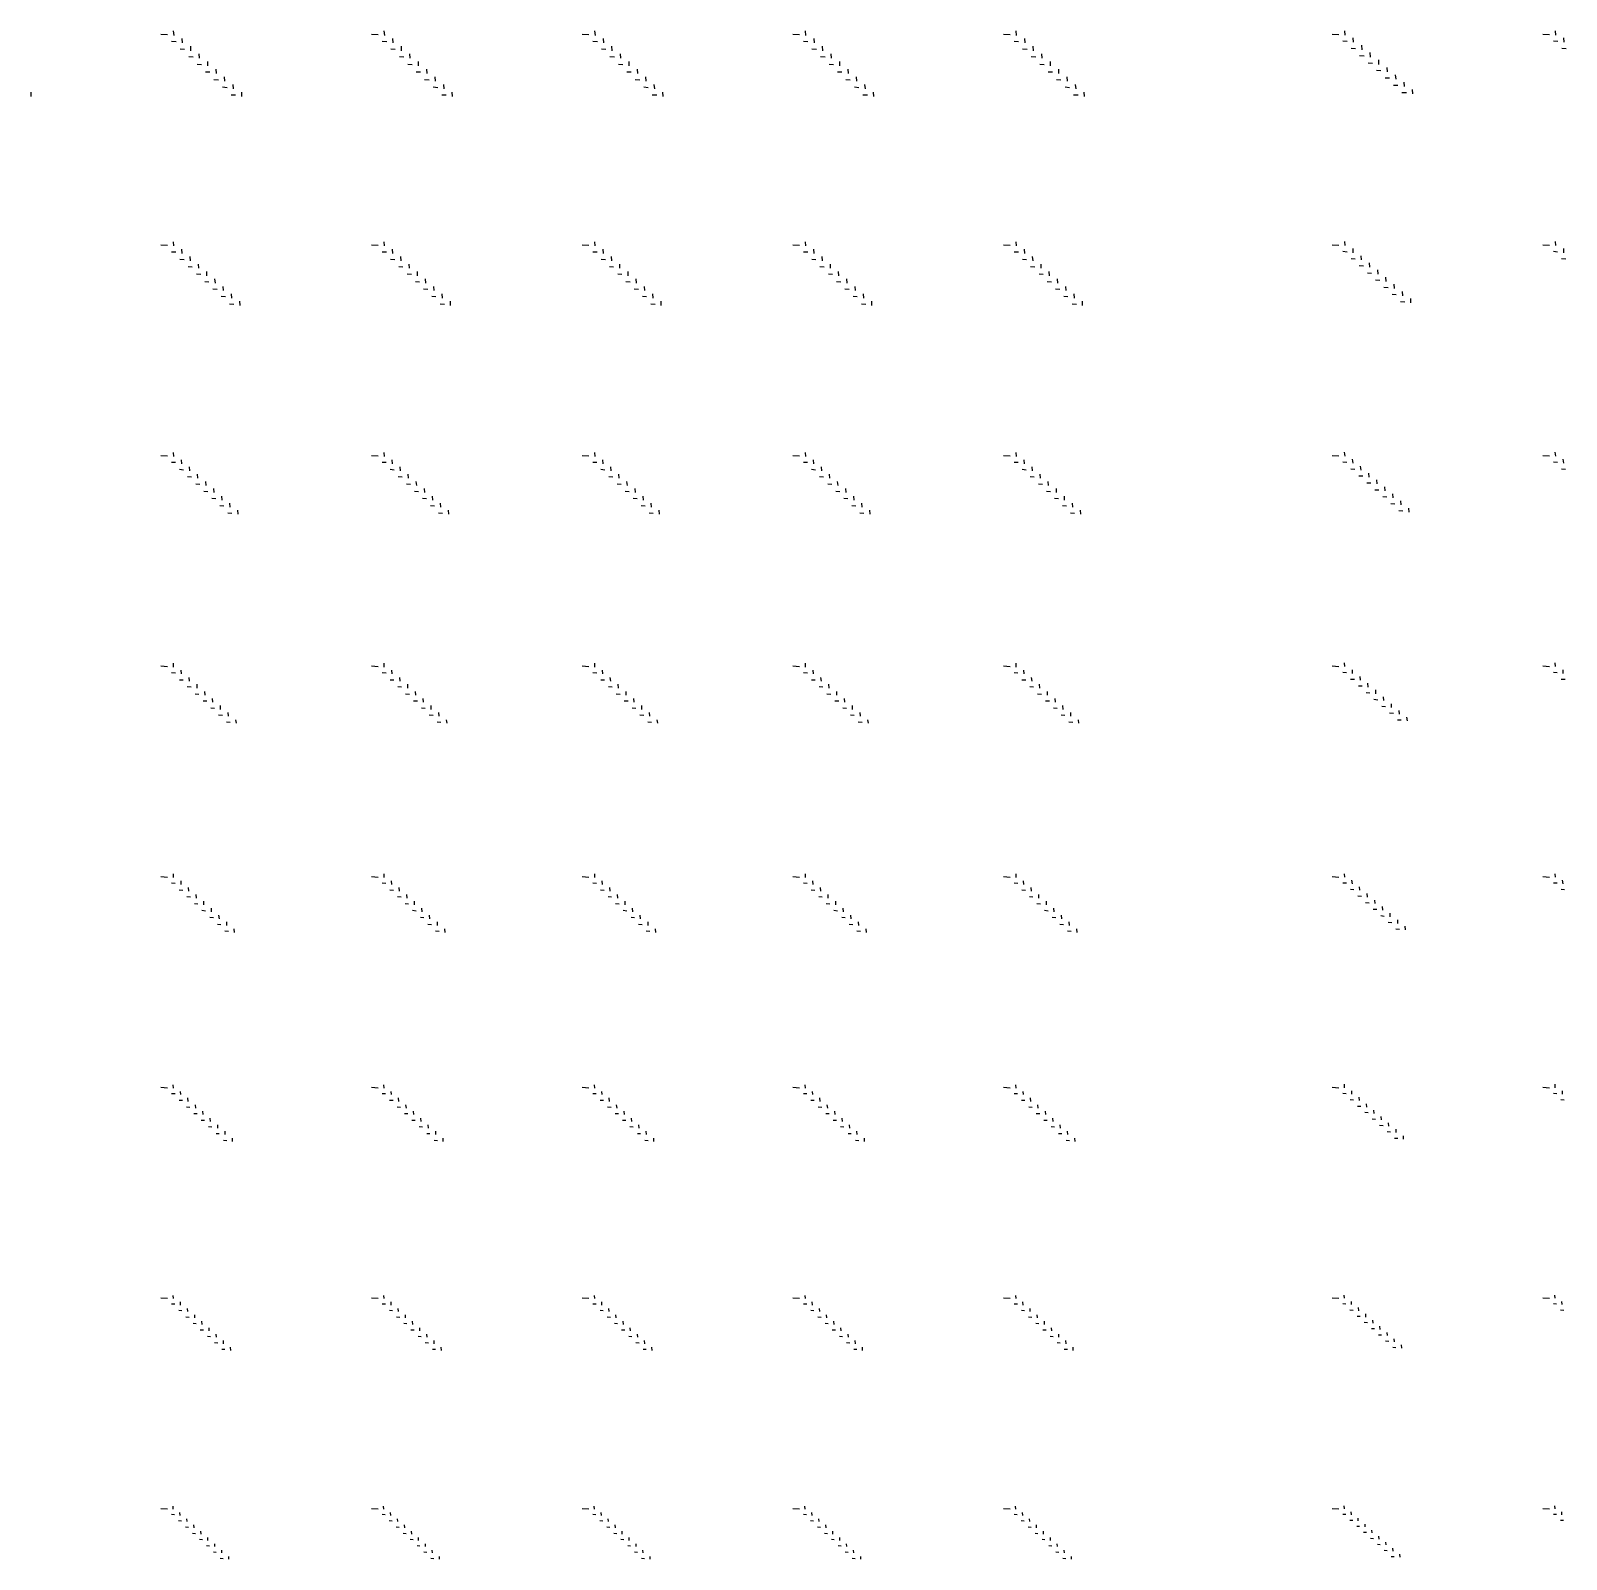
# Model space of a CAD drawing. Extents: x 0 to 300000, y 0 to 300000.
# Drawn here: x 150730 to 187180, y 77100 to 113385 of the extents above; entities that cross this region are included whole.
import ezdxf

# ---------------------------------------------------------------- set-up
doc = ezdxf.new("R2010")
doc.units = 0

msp = doc.modelspace()

# ---------------------------------------------------------------- linework, layer by layer
at = {"color": 7}
for p, q in [((154115, 113380), (154125, 113275)), ((159115, 113380), (159125, 113275)), ((164115, 113380), (164125, 113275)), ((169115, 113380), (169125, 113275)), ((174115, 113380), (174125, 113275)), ((181915, 113385), (181925, 113280)), ((186915, 113385), (186925, 113280)), ((153820, 113305), (153980, 113295)), ((154075, 113135), (154180, 113130)), ((154320, 113200), (154325, 113095)), ((154520, 113015), (154525, 112910)), ((158820, 113305), (158980, 113295)), ((159075, 113135), (159180, 113130)), ((159320, 113200), (159325, 113095)), ((159520, 113015), (159525, 112910)), ((163820, 113305), (163980, 113295)), ((164075, 113135), (164180, 113130)), ((164320, 113200), (164325, 113095)), ((164520, 113015), (164525, 112910)), ((168820, 113305), (168980, 113295)), ((169075, 113135), (169180, 113130)), ((169320, 113200), (169325, 113095)), ((169520, 113015), (169525, 112910)), ((173820, 113305), (173980, 113295)), ((174075, 113135), (174180, 113130)), ((174320, 113200), (174325, 113095)), ((174520, 113015), (174525, 112910)), ((181620, 113305), (181780, 113295)), ((181875, 113145), (181980, 113135)), ((182115, 113215), (182125, 113110)), ((182320, 113040), (182325, 112935)), ((186620, 113305), (186780, 113295)), ((186875, 113145), (186980, 113135)), ((187115, 113215), (187125, 113110)), ((154275, 112955), (154380, 112945)), ((154480, 112775), (154585, 112765)), ((154720, 112835), (154730, 112730)), ((154925, 112655), (154930, 112550)), ((159275, 112955), (159380, 112945)), ((159480, 112775), (159585, 112765)), ((159720, 112835), (159730, 112730)), ((159925, 112655), (159930, 112550)), ((164275, 112955), (164380, 112945)), ((164480, 112775), (164585, 112765)), ((164720, 112835), (164730, 112730)), ((164925, 112655), (164930, 112550)), ((169275, 112955), (169380, 112945)), ((169480, 112775), (169585, 112765)), ((169720, 112835), (169730, 112730)), ((169925, 112655), (169930, 112550)), ((174275, 112955), (174380, 112945)), ((174480, 112775), (174585, 112765)), ((174720, 112835), (174730, 112730)), ((174925, 112655), (174930, 112550)), ((182075, 112970), (182180, 112960)), ((182275, 112795), (182380, 112785)), ((182520, 112865), (182525, 112760)), ((182720, 112690), (182725, 112585)), ((187075, 112970), (187180, 112960)), ((154680, 112590), (154785, 112585)), ((154880, 112410), (154985, 112405)), ((155125, 112475), (155130, 112370)), ((155325, 112290), (155330, 112185)), ((159680, 112590), (159785, 112585)), ((159880, 112410), (159985, 112405)), ((160125, 112475), (160130, 112370)), ((160325, 112290), (160330, 112185)), ((164680, 112590), (164785, 112585)), ((164880, 112410), (164985, 112405)), ((165125, 112475), (165130, 112370)), ((165325, 112290), (165330, 112185)), ((169680, 112590), (169785, 112585)), ((169880, 112410), (169985, 112405)), ((170125, 112475), (170130, 112370)), ((170325, 112290), (170330, 112185)), ((174680, 112590), (174785, 112585)), ((174880, 112410), (174985, 112405)), ((175125, 112475), (175130, 112370)), ((175325, 112290), (175330, 112185)), ((182475, 112620), (182580, 112615)), ((182675, 112445), (182780, 112440)), ((182880, 112270), (182985, 112265)), ((182920, 112515), (182925, 112410)), ((183120, 112340), (183130, 112235)), ((150730, 111930), (150735, 111825)), ((155080, 112230), (155185, 112220)), ((155285, 112050), (155390, 112040)), ((155525, 112110), (155535, 112005)), ((155730, 111930), (155735, 111825)), ((160080, 112230), (160185, 112220)), ((160285, 112050), (160390, 112040)), ((160525, 112110), (160535, 112005)), ((160730, 111930), (160735, 111825)), ((165080, 112230), (165185, 112220)), ((165285, 112050), (165390, 112040)), ((165525, 112110), (165535, 112005)), ((165730, 111930), (165735, 111825)), ((170080, 112230), (170185, 112220)), ((170285, 112050), (170390, 112040)), ((170525, 112110), (170535, 112005)), ((170730, 111930), (170735, 111825)), ((175080, 112230), (175185, 112220)), ((175285, 112050), (175390, 112040)), ((175525, 112110), (175535, 112005)), ((175730, 111930), (175735, 111825)), ((183080, 112095), (183185, 112090)), ((183280, 111920), (183385, 111915)), ((183320, 112165), (183330, 112060)), ((183520, 111990), (183530, 111885)), ((155485, 111865), (155590, 111860)), ((160485, 111865), (160590, 111860)), ((165485, 111865), (165590, 111860)), ((170485, 111865), (170590, 111860)), ((175485, 111865), (175590, 111860)), ((153820, 108305), (153980, 108295)), ((154115, 108375), (154120, 108275)), ((158820, 108305), (158980, 108295)), ((159115, 108375), (159120, 108275)), ((163820, 108305), (163980, 108295)), ((164115, 108375), (164120, 108275)), ((168820, 108305), (168980, 108295)), ((169115, 108375), (169120, 108275)), ((173820, 108305), (173980, 108295)), ((174115, 108375), (174120, 108275)), ((181620, 108305), (181780, 108295)), ((181915, 108385), (181920, 108285)), ((186620, 108305), (186780, 108295)), ((186915, 108385), (186920, 108285)), ((154075, 108140), (154175, 108135)), ((154270, 107965), (154370, 107955)), ((154310, 108200), (154320, 108100)), ((154505, 108025), (154515, 107925)), ((159075, 108140), (159175, 108135)), ((159270, 107965), (159370, 107955)), ((159310, 108200), (159320, 108100)), ((159505, 108025), (159515, 107925)), ((164075, 108140), (164175, 108135)), ((164270, 107965), (164370, 107955)), ((164310, 108200), (164320, 108100)), ((164505, 108025), (164515, 107925)), ((169075, 108140), (169175, 108135)), ((169270, 107965), (169370, 107955)), ((169310, 108200), (169320, 108100)), ((169505, 108025), (169515, 107925)), ((174075, 108140), (174175, 108135)), ((174270, 107965), (174370, 107955)), ((174310, 108200), (174320, 108100)), ((174505, 108025), (174515, 107925)), ((181875, 108150), (181975, 108140)), ((182070, 107980), (182170, 107970)), ((182110, 108215), (182115, 108115)), ((182305, 108045), (182310, 107945)), ((186875, 108150), (186975, 108140)), ((187070, 107980), (187170, 107970)), ((187110, 108215), (187115, 108115)), ((154465, 107785), (154565, 107780)), ((154665, 107610), (154765, 107605)), ((154705, 107845), (154710, 107745)), ((154900, 107670), (154905, 107570)), ((159465, 107785), (159565, 107780)), ((159665, 107610), (159765, 107605)), ((159705, 107845), (159710, 107745)), ((159900, 107670), (159905, 107570)), ((164465, 107785), (164565, 107780)), ((164665, 107610), (164765, 107605)), ((164705, 107845), (164710, 107745)), ((164900, 107670), (164905, 107570)), ((169465, 107785), (169565, 107780)), ((169665, 107610), (169765, 107605)), ((169705, 107845), (169710, 107745)), ((169900, 107670), (169905, 107570)), ((174465, 107785), (174565, 107780)), ((174665, 107610), (174765, 107605)), ((174705, 107845), (174710, 107745)), ((174900, 107670), (174905, 107570)), ((182265, 107810), (182365, 107800)), ((182460, 107640), (182560, 107630)), ((182500, 107875), (182510, 107775)), ((182695, 107705), (182705, 107605)), ((182890, 107535), (182900, 107435)), ((154860, 107435), (154960, 107425)), ((155055, 107255), (155155, 107250)), ((155095, 107495), (155105, 107395)), ((155290, 107315), (155300, 107215)), ((159860, 107435), (159960, 107425)), ((160055, 107255), (160155, 107250)), ((160095, 107495), (160105, 107395)), ((160290, 107315), (160300, 107215)), ((164860, 107435), (164960, 107425)), ((165055, 107255), (165155, 107250)), ((165095, 107495), (165105, 107395)), ((165290, 107315), (165300, 107215)), ((169860, 107435), (169960, 107425)), ((170055, 107255), (170155, 107250)), ((170095, 107495), (170105, 107395)), ((170290, 107315), (170300, 107215)), ((174860, 107435), (174960, 107425)), ((175055, 107255), (175155, 107250)), ((175095, 107495), (175105, 107395)), ((175290, 107315), (175300, 107215)), ((182655, 107470), (182755, 107460)), ((182850, 107300), (182950, 107290)), ((183085, 107365), (183095, 107265)), ((183285, 107195), (183290, 107095)), ((155250, 107080), (155350, 107075)), ((155450, 106905), (155550, 106895)), ((155490, 107140), (155495, 107040)), ((155685, 106965), (155690, 106865)), ((160250, 107080), (160350, 107075)), ((160450, 106905), (160550, 106895)), ((160490, 107140), (160495, 107040)), ((160685, 106965), (160690, 106865)), ((165250, 107080), (165350, 107075)), ((165450, 106905), (165550, 106895)), ((165490, 107140), (165495, 107040)), ((165685, 106965), (165690, 106865)), ((170250, 107080), (170350, 107075)), ((170450, 106905), (170550, 106895)), ((170490, 107140), (170495, 107040)), ((170685, 106965), (170690, 106865)), ((175250, 107080), (175350, 107075)), ((175450, 106905), (175550, 106895)), ((175490, 107140), (175495, 107040)), ((175685, 106965), (175690, 106865)), ((183050, 107130), (183145, 107120)), ((183245, 106960), (183345, 106950)), ((183480, 107025), (183485, 106925)), ((153820, 103305), (153980, 103295)), ((154115, 103375), (154120, 103280)), ((154305, 103200), (154310, 103105)), ((158820, 103305), (158980, 103295)), ((159115, 103375), (159120, 103280)), ((159305, 103200), (159310, 103105)), ((163820, 103305), (163980, 103295)), ((164115, 103375), (164120, 103280)), ((164305, 103200), (164310, 103105)), ((168820, 103305), (168980, 103295)), ((169115, 103375), (169120, 103280)), ((169305, 103200), (169310, 103105)), ((173820, 103305), (173980, 103295)), ((174115, 103375), (174120, 103280)), ((174305, 103200), (174310, 103105)), ((181620, 103305), (181780, 103295)), ((181910, 103380), (181920, 103285)), ((182100, 103215), (182110, 103120)), ((186620, 103305), (186780, 103295)), ((186910, 103380), (186920, 103285)), ((187100, 103215), (187110, 103120)), ((154075, 103145), (154170, 103140)), ((154265, 102975), (154360, 102965)), ((154455, 102800), (154550, 102795)), ((154495, 103030), (154500, 102935)), ((154685, 102860), (154690, 102765)), ((159075, 103145), (159170, 103140)), ((159265, 102975), (159360, 102965)), ((159455, 102800), (159550, 102795)), ((159495, 103030), (159500, 102935)), ((159685, 102860), (159690, 102765)), ((164075, 103145), (164170, 103140)), ((164265, 102975), (164360, 102965)), ((164455, 102800), (164550, 102795)), ((164495, 103030), (164500, 102935)), ((164685, 102860), (164690, 102765)), ((169075, 103145), (169170, 103140)), ((169265, 102975), (169360, 102965)), ((169455, 102800), (169550, 102795)), ((169495, 103030), (169500, 102935)), ((169685, 102860), (169690, 102765)), ((174075, 103145), (174170, 103140)), ((174265, 102975), (174360, 102965)), ((174455, 102800), (174550, 102795)), ((174495, 103030), (174500, 102935)), ((174685, 102860), (174690, 102765)), ((181875, 103150), (181970, 103145)), ((182065, 102985), (182160, 102980)), ((182255, 102820), (182350, 102815)), ((182290, 103050), (182300, 102955)), ((182485, 102885), (182490, 102790)), ((186875, 103150), (186970, 103145)), ((187065, 102985), (187160, 102980)), ((154650, 102630), (154745, 102620)), ((154840, 102455), (154935, 102450)), ((154875, 102685), (154885, 102590)), ((155070, 102515), (155075, 102420)), ((159650, 102630), (159745, 102620)), ((159840, 102455), (159935, 102450)), ((159875, 102685), (159885, 102590)), ((160070, 102515), (160075, 102420)), ((164650, 102630), (164745, 102620)), ((164840, 102455), (164935, 102450)), ((164875, 102685), (164885, 102590)), ((165070, 102515), (165075, 102420)), ((169650, 102630), (169745, 102620)), ((169840, 102455), (169935, 102450)), ((169875, 102685), (169885, 102590)), ((170070, 102515), (170075, 102420)), ((174650, 102630), (174745, 102620)), ((174840, 102455), (174935, 102450)), ((174875, 102685), (174885, 102590)), ((175070, 102515), (175075, 102420)), ((182445, 102655), (182540, 102650)), ((182635, 102490), (182730, 102485)), ((182675, 102720), (182680, 102625)), ((182865, 102555), (182870, 102460)), ((155030, 102285), (155125, 102280)), ((155220, 102115), (155315, 102105)), ((155260, 102340), (155265, 102245)), ((155450, 102170), (155455, 102075)), ((160030, 102285), (160125, 102280)), ((160220, 102115), (160315, 102105)), ((160260, 102340), (160265, 102245)), ((160450, 102170), (160455, 102075)), ((165030, 102285), (165125, 102280)), ((165220, 102115), (165315, 102105)), ((165260, 102340), (165265, 102245)), ((165450, 102170), (165455, 102075)), ((170030, 102285), (170125, 102280)), ((170220, 102115), (170315, 102105)), ((170260, 102340), (170265, 102245)), ((170450, 102170), (170455, 102075)), ((175030, 102285), (175125, 102280)), ((175220, 102115), (175315, 102105)), ((175260, 102340), (175265, 102245)), ((175450, 102170), (175455, 102075)), ((182825, 102325), (182920, 102320)), ((183015, 102160), (183110, 102155)), ((183055, 102390), (183060, 102295)), ((183245, 102225), (183250, 102130)), ((155410, 101940), (155505, 101935)), ((155640, 102000), (155645, 101905)), ((160410, 101940), (160505, 101935)), ((160640, 102000), (160645, 101905)), ((165410, 101940), (165505, 101935)), ((165640, 102000), (165645, 101905)), ((170410, 101940), (170505, 101935)), ((170640, 102000), (170645, 101905)), ((175410, 101940), (175505, 101935)), ((175640, 102000), (175645, 101905)), ((183205, 101995), (183300, 101985)), ((183435, 102055), (183440, 101960)), ((153820, 98305), (153980, 98295)), ((154075, 98150), (154165, 98145)), ((154110, 98370), (154115, 98280)), ((154295, 98205), (154300, 98115)), ((158820, 98305), (158980, 98295)), ((159075, 98150), (159165, 98145)), ((159110, 98370), (159115, 98280)), ((159295, 98205), (159300, 98115)), ((163820, 98305), (163980, 98295)), ((164075, 98150), (164165, 98145)), ((164110, 98370), (164115, 98280)), ((164295, 98205), (164300, 98115)), ((168820, 98305), (168980, 98295)), ((169075, 98150), (169165, 98145)), ((169110, 98370), (169115, 98280)), ((169295, 98205), (169300, 98115)), ((173820, 98305), (173980, 98295)), ((174075, 98150), (174165, 98145)), ((174110, 98370), (174115, 98280)), ((174295, 98205), (174300, 98115)), ((181620, 98305), (181780, 98295)), ((181875, 98155), (181965, 98150)), ((181910, 98380), (181915, 98290)), ((182095, 98215), (182100, 98130)), ((182280, 98055), (182285, 97965)), ((186620, 98305), (186780, 98295)), ((186875, 98155), (186965, 98150)), ((186910, 98380), (186915, 98290)), ((187095, 98215), (187100, 98130)), ((154260, 97980), (154350, 97975)), ((154445, 97815), (154535, 97810)), ((154480, 98035), (154490, 97945)), ((154670, 97870), (154675, 97780)), ((154855, 97700), (154860, 97610)), ((159260, 97980), (159350, 97975)), ((159445, 97815), (159535, 97810)), ((159480, 98035), (159490, 97945)), ((159670, 97870), (159675, 97780)), ((159855, 97700), (159860, 97610)), ((164260, 97980), (164350, 97975)), ((164445, 97815), (164535, 97810)), ((164480, 98035), (164490, 97945)), ((164670, 97870), (164675, 97780)), ((164855, 97700), (164860, 97610)), ((169260, 97980), (169350, 97975)), ((169445, 97815), (169535, 97810)), ((169480, 98035), (169490, 97945)), ((169670, 97870), (169675, 97780)), ((169855, 97700), (169860, 97610)), ((174260, 97980), (174350, 97975)), ((174445, 97815), (174535, 97810)), ((174480, 98035), (174490, 97945)), ((174670, 97870), (174675, 97780)), ((174855, 97700), (174860, 97610)), ((182060, 97995), (182150, 97990)), ((182245, 97835), (182335, 97830)), ((182465, 97895), (182470, 97805)), ((182650, 97735), (182655, 97645)), ((187060, 97995), (187150, 97990)), ((154630, 97645), (154720, 97640)), ((154820, 97480), (154910, 97475)), ((155040, 97535), (155045, 97445)), ((155225, 97365), (155230, 97275)), ((159630, 97645), (159720, 97640)), ((159820, 97480), (159910, 97475)), ((160040, 97535), (160045, 97445)), ((160225, 97365), (160230, 97275)), ((164630, 97645), (164720, 97640)), ((164820, 97480), (164910, 97475)), ((165040, 97535), (165045, 97445)), ((165225, 97365), (165230, 97275)), ((169630, 97645), (169720, 97640)), ((169820, 97480), (169910, 97475)), ((170040, 97535), (170045, 97445)), ((170225, 97365), (170230, 97275)), ((174630, 97645), (174720, 97640)), ((174820, 97480), (174910, 97475)), ((175040, 97535), (175045, 97445)), ((175225, 97365), (175230, 97275)), ((182430, 97675), (182520, 97665)), ((182615, 97515), (182705, 97505)), ((182800, 97350), (182890, 97345)), ((182835, 97575), (182840, 97485)), ((183020, 97410), (183025, 97320)), ((155005, 97315), (155095, 97305)), ((155190, 97145), (155280, 97140)), ((155375, 96980), (155465, 96970)), ((155410, 97200), (155415, 97110)), ((155595, 97030), (155605, 96945)), ((160005, 97315), (160095, 97305)), ((160190, 97145), (160280, 97140)), ((160375, 96980), (160465, 96970)), ((160410, 97200), (160415, 97110)), ((160595, 97030), (160605, 96945)), ((165005, 97315), (165095, 97305)), ((165190, 97145), (165280, 97140)), ((165375, 96980), (165465, 96970)), ((165410, 97200), (165415, 97110)), ((165595, 97030), (165605, 96945)), ((170005, 97315), (170095, 97305)), ((170190, 97145), (170280, 97140)), ((170375, 96980), (170465, 96970)), ((170410, 97200), (170415, 97110)), ((170595, 97030), (170605, 96945)), ((175005, 97315), (175095, 97305)), ((175190, 97145), (175280, 97140)), ((175375, 96980), (175465, 96970)), ((175410, 97200), (175415, 97110)), ((175595, 97030), (175605, 96945)), ((182985, 97190), (183075, 97185)), ((183170, 97030), (183260, 97025)), ((183205, 97250), (183215, 97160)), ((183390, 97090), (183400, 97000)), ((154110, 93370), (154115, 93285)), ((159110, 93370), (159115, 93285)), ((164110, 93370), (164115, 93285)), ((169110, 93370), (169115, 93285)), ((174110, 93370), (174115, 93285)), ((181905, 93375), (181915, 93290)), ((186905, 93375), (186915, 93290)), ((153820, 93305), (153980, 93295)), ((154075, 93155), (154160, 93150)), ((154255, 92990), (154340, 92985)), ((154290, 93205), (154295, 93120)), ((154470, 93045), (154475, 92960)), ((158820, 93305), (158980, 93295)), ((159075, 93155), (159160, 93150)), ((159255, 92990), (159340, 92985)), ((159290, 93205), (159295, 93120)), ((159470, 93045), (159475, 92960)), ((163820, 93305), (163980, 93295)), ((164075, 93155), (164160, 93150)), ((164255, 92990), (164340, 92985)), ((164290, 93205), (164295, 93120)), ((164470, 93045), (164475, 92960)), ((168820, 93305), (168980, 93295)), ((169075, 93155), (169160, 93150)), ((169255, 92990), (169340, 92985)), ((169290, 93205), (169295, 93120)), ((169470, 93045), (169475, 92960)), ((173820, 93305), (173980, 93295)), ((174075, 93155), (174160, 93150)), ((174255, 92990), (174340, 92985)), ((174290, 93205), (174295, 93120)), ((174470, 93045), (174475, 92960)), ((181620, 93305), (181780, 93295)), ((181875, 93160), (181960, 93155)), ((182055, 93005), (182140, 93000)), ((182085, 93220), (182095, 93135)), ((182265, 93060), (182275, 92980)), ((186620, 93305), (186780, 93295)), ((186875, 93160), (186960, 93155)), ((187055, 93005), (187140, 93000)), ((187085, 93220), (187095, 93135)), ((154435, 92830), (154520, 92825)), ((154615, 92665), (154700, 92660)), ((154650, 92880), (154655, 92795)), ((154830, 92720), (154835, 92635)), ((159435, 92830), (159520, 92825)), ((159615, 92665), (159700, 92660)), ((159650, 92880), (159655, 92795)), ((159830, 92720), (159835, 92635)), ((164435, 92830), (164520, 92825)), ((164615, 92665), (164700, 92660)), ((164650, 92880), (164655, 92795)), ((164830, 92720), (164835, 92635)), ((169435, 92830), (169520, 92825)), ((169615, 92665), (169700, 92660)), ((169650, 92880), (169655, 92795)), ((169830, 92720), (169835, 92635)), ((174435, 92830), (174520, 92825)), ((174615, 92665), (174700, 92660)), ((174650, 92880), (174655, 92795)), ((174830, 92720), (174835, 92635)), ((182235, 92850), (182320, 92840)), ((182415, 92690), (182500, 92685)), ((182445, 92905), (182455, 92820)), ((182630, 92750), (182635, 92665)), ((182810, 92595), (182815, 92510)), ((154795, 92505), (154880, 92495)), ((154980, 92340), (155065, 92335)), ((155010, 92555), (155015, 92470)), ((155190, 92390), (155200, 92305)), ((155375, 92230), (155380, 92145)), ((159795, 92505), (159880, 92495)), ((159980, 92340), (160065, 92335)), ((160010, 92555), (160015, 92470)), ((160190, 92390), (160200, 92305)), ((160375, 92230), (160380, 92145)), ((164795, 92505), (164880, 92495)), ((164980, 92340), (165065, 92335)), ((165010, 92555), (165015, 92470)), ((165190, 92390), (165200, 92305)), ((165375, 92230), (165380, 92145)), ((169795, 92505), (169880, 92495)), ((169980, 92340), (170065, 92335)), ((170010, 92555), (170015, 92470)), ((170190, 92390), (170200, 92305)), ((170375, 92230), (170380, 92145)), ((174795, 92505), (174880, 92495)), ((174980, 92340), (175065, 92335)), ((175010, 92555), (175015, 92470)), ((175190, 92390), (175200, 92305)), ((175375, 92230), (175380, 92145)), ((182595, 92535), (182680, 92530)), ((182775, 92380), (182860, 92370)), ((182955, 92220), (183040, 92215)), ((182990, 92435), (182995, 92350)), ((183170, 92280), (183175, 92195)), ((155160, 92180), (155245, 92170)), ((155340, 92015), (155425, 92010)), ((155555, 92065), (155560, 91980)), ((160160, 92180), (160245, 92170)), ((160340, 92015), (160425, 92010)), ((160555, 92065), (160560, 91980)), ((165160, 92180), (165245, 92170)), ((165340, 92015), (165425, 92010)), ((165555, 92065), (165560, 91980)), ((170160, 92180), (170245, 92170)), ((170340, 92015), (170425, 92010)), ((170555, 92065), (170560, 91980)), ((175160, 92180), (175245, 92170)), ((175340, 92015), (175425, 92010)), ((175555, 92065), (175560, 91980)), ((183135, 92065), (183220, 92060)), ((183350, 92125), (183355, 92040)), ((153820, 88305), (153980, 88295)), ((154105, 88365), (154110, 88285)), ((158820, 88305), (158980, 88295)), ((159105, 88365), (159110, 88285)), ((163820, 88305), (163980, 88295)), ((164105, 88365), (164110, 88285)), ((168820, 88305), (168980, 88295)), ((169105, 88365), (169110, 88285)), ((173820, 88305), (173980, 88295)), ((174105, 88365), (174110, 88285)), ((181620, 88305), (181780, 88295)), ((181905, 88375), (181910, 88295)), ((182080, 88220), (182085, 88140)), ((186620, 88305), (186780, 88295)), ((186905, 88375), (186910, 88295)), ((187080, 88220), (187085, 88140)), ((154075, 88160), (154155, 88155)), ((154250, 88000), (154330, 87995)), ((154280, 88205), (154285, 88130)), ((154455, 88050), (154460, 87970)), ((154630, 87890), (154640, 87810)), ((159075, 88160), (159155, 88155)), ((159250, 88000), (159330, 87995)), ((159280, 88205), (159285, 88130)), ((159455, 88050), (159460, 87970)), ((159630, 87890), (159640, 87810)), ((164075, 88160), (164155, 88155)), ((164250, 88000), (164330, 87995)), ((164280, 88205), (164285, 88130)), ((164455, 88050), (164460, 87970)), ((164630, 87890), (164640, 87810)), ((169075, 88160), (169155, 88155)), ((169250, 88000), (169330, 87995)), ((169280, 88205), (169285, 88130)), ((169455, 88050), (169460, 87970)), ((169630, 87890), (169640, 87810)), ((174075, 88160), (174155, 88155)), ((174250, 88000), (174330, 87995)), ((174280, 88205), (174285, 88130)), ((174455, 88050), (174460, 87970)), ((174630, 87890), (174640, 87810)), ((181875, 88165), (181955, 88160)), ((182050, 88015), (182130, 88010)), ((182225, 87860), (182305, 87855)), ((182255, 88070), (182260, 87990)), ((182430, 87915), (182435, 87835)), ((186875, 88165), (186955, 88160)), ((187050, 88015), (187130, 88010)), ((154425, 87840), (154505, 87835)), ((154600, 87685), (154680, 87680)), ((154775, 87525), (154855, 87520)), ((154810, 87735), (154815, 87655)), ((154985, 87575), (154990, 87495)), ((159425, 87840), (159505, 87835)), ((159600, 87685), (159680, 87680)), ((159775, 87525), (159855, 87520)), ((159810, 87735), (159815, 87655)), ((159985, 87575), (159990, 87495)), ((164425, 87840), (164505, 87835)), ((164600, 87685), (164680, 87680)), ((164775, 87525), (164855, 87520)), ((164810, 87735), (164815, 87655)), ((164985, 87575), (164990, 87495)), ((169425, 87840), (169505, 87835)), ((169600, 87685), (169680, 87680)), ((169775, 87525), (169855, 87520)), ((169810, 87735), (169815, 87655)), ((169985, 87575), (169990, 87495)), ((174425, 87840), (174505, 87835)), ((174600, 87685), (174680, 87680)), ((174775, 87525), (174855, 87520)), ((174810, 87735), (174815, 87655)), ((174985, 87575), (174990, 87495)), ((182400, 87710), (182480, 87705)), ((182575, 87555), (182655, 87550)), ((182605, 87765), (182610, 87685)), ((182780, 87610), (182785, 87530)), ((154950, 87370), (155030, 87365)), ((155130, 87210), (155205, 87205)), ((155160, 87415), (155165, 87335)), ((155335, 87260), (155340, 87180)), ((159950, 87370), (160030, 87365)), ((160130, 87210), (160205, 87205)), ((160160, 87415), (160165, 87335)), ((160335, 87260), (160340, 87180)), ((164950, 87370), (165030, 87365)), ((165130, 87210), (165205, 87205)), ((165160, 87415), (165165, 87335)), ((165335, 87260), (165340, 87180)), ((169950, 87370), (170030, 87365)), ((170130, 87210), (170205, 87205)), ((170160, 87415), (170165, 87335)), ((170335, 87260), (170340, 87180)), ((174950, 87370), (175030, 87365)), ((175130, 87210), (175205, 87205)), ((175160, 87415), (175165, 87335)), ((175335, 87260), (175340, 87180)), ((182750, 87405), (182830, 87400)), ((182925, 87255), (183005, 87245)), ((182955, 87460), (182960, 87380)), ((183130, 87310), (183135, 87230)), ((183305, 87155), (183310, 87075)), ((155305, 87050), (155385, 87045)), ((155510, 87100), (155515, 87020)), ((160305, 87050), (160385, 87045)), ((160510, 87100), (160515, 87020)), ((165305, 87050), (165385, 87045)), ((165510, 87100), (165515, 87020)), ((170305, 87050), (170385, 87045)), ((170510, 87100), (170515, 87020)), ((175305, 87050), (175385, 87045)), ((175510, 87100), (175515, 87020)), ((183100, 87100), (183180, 87095)), ((153820, 83305), (153980, 83295)), ((154075, 83165), (154150, 83160)), ((154105, 83365), (154110, 83290)), ((154275, 83210), (154280, 83135)), ((158820, 83305), (158980, 83295)), ((159075, 83165), (159150, 83160)), ((159105, 83365), (159110, 83290)), ((159275, 83210), (159280, 83135)), ((163820, 83305), (163980, 83295)), ((164075, 83165), (164150, 83160)), ((164105, 83365), (164110, 83290)), ((164275, 83210), (164280, 83135)), ((168820, 83305), (168980, 83295)), ((169075, 83165), (169150, 83160)), ((169105, 83365), (169110, 83290)), ((169275, 83210), (169280, 83135)), ((173820, 83305), (173980, 83295)), ((174075, 83165), (174150, 83160)), ((174105, 83365), (174110, 83290)), ((174275, 83210), (174280, 83135)), ((181620, 83305), (181780, 83295)), ((181875, 83170), (181950, 83165)), ((181900, 83370), (181910, 83295)), ((182070, 83220), (182075, 83145)), ((186620, 83305), (186780, 83295)), ((186875, 83170), (186950, 83165)), ((186900, 83370), (186910, 83295)), ((187070, 83220), (187075, 83145)), ((154245, 83010), (154320, 83005)), ((154415, 82855), (154490, 82850)), ((154445, 83055), (154450, 82980)), ((154615, 82905), (154620, 82830)), ((154785, 82750), (154790, 82675)), ((159245, 83010), (159320, 83005)), ((159415, 82855), (159490, 82850)), ((159445, 83055), (159450, 82980)), ((159615, 82905), (159620, 82830)), ((159785, 82750), (159790, 82675)), ((164245, 83010), (164320, 83005)), ((164415, 82855), (164490, 82850)), ((164445, 83055), (164450, 82980)), ((164615, 82905), (164620, 82830)), ((164785, 82750), (164790, 82675)), ((169245, 83010), (169320, 83005)), ((169415, 82855), (169490, 82850)), ((169445, 83055), (169450, 82980)), ((169615, 82905), (169620, 82830)), ((169785, 82750), (169790, 82675)), ((174245, 83010), (174320, 83005)), ((174415, 82855), (174490, 82850)), ((174445, 83055), (174450, 82980)), ((174615, 82905), (174620, 82830)), ((174785, 82750), (174790, 82675)), ((182045, 83025), (182120, 83015)), ((182215, 82875), (182290, 82870)), ((182240, 83075), (182245, 83000)), ((182410, 82925), (182415, 82850)), ((182580, 82780), (182585, 82705)), ((187045, 83025), (187120, 83015)), ((154585, 82705), (154660, 82700)), ((154755, 82550), (154830, 82545)), ((154925, 82395), (155000, 82390)), ((154955, 82595), (154960, 82520)), ((155125, 82440), (155130, 82370)), ((159585, 82705), (159660, 82700)), ((159755, 82550), (159830, 82545)), ((159925, 82395), (160000, 82390)), ((159955, 82595), (159960, 82520)), ((160125, 82440), (160130, 82370)), ((164585, 82705), (164660, 82700)), ((164755, 82550), (164830, 82545)), ((164925, 82395), (165000, 82390)), ((164955, 82595), (164960, 82520)), ((165125, 82440), (165130, 82370)), ((169585, 82705), (169660, 82700)), ((169755, 82550), (169830, 82545)), ((169925, 82395), (170000, 82390)), ((169955, 82595), (169960, 82520)), ((170125, 82440), (170130, 82370)), ((174585, 82705), (174660, 82700)), ((174755, 82550), (174830, 82545)), ((174925, 82395), (175000, 82390)), ((174955, 82595), (174960, 82520)), ((175125, 82440), (175130, 82370)), ((182385, 82725), (182460, 82720)), ((182555, 82580), (182630, 82575)), ((182725, 82430), (182795, 82425)), ((182750, 82630), (182755, 82555)), ((182920, 82485), (182925, 82410)), ((155095, 82245), (155170, 82235)), ((155265, 82090), (155340, 82085)), ((155295, 82290), (155300, 82215)), ((155465, 82135), (155470, 82060)), ((160095, 82245), (160170, 82235)), ((160265, 82090), (160340, 82085)), ((160295, 82290), (160300, 82215)), ((160465, 82135), (160470, 82060)), ((165095, 82245), (165170, 82235)), ((165265, 82090), (165340, 82085)), ((165295, 82290), (165300, 82215)), ((165465, 82135), (165470, 82060)), ((170095, 82245), (170170, 82235)), ((170265, 82090), (170340, 82085)), ((170295, 82290), (170300, 82215)), ((170465, 82135), (170470, 82060)), ((175095, 82245), (175170, 82235)), ((175265, 82090), (175340, 82085)), ((175295, 82290), (175300, 82215)), ((175465, 82135), (175470, 82060)), ((182890, 82285), (182965, 82280)), ((183060, 82135), (183135, 82130)), ((183090, 82335), (183095, 82260)), ((183260, 82190), (183265, 82115)), ((153820, 78305), (153980, 78295)), ((154075, 78170), (154145, 78165)), ((154100, 78360), (154105, 78290)), ((154240, 78020), (154310, 78015)), ((154265, 78210), (154270, 78140)), ((154430, 78060), (154435, 77995)), ((158820, 78305), (158980, 78295)), ((159075, 78170), (159145, 78165)), ((159100, 78360), (159105, 78290)), ((159240, 78020), (159310, 78015)), ((159265, 78210), (159270, 78140)), ((159430, 78060), (159435, 77995)), ((163820, 78305), (163980, 78295)), ((164075, 78170), (164145, 78165)), ((164100, 78360), (164105, 78290)), ((164240, 78020), (164310, 78015)), ((164265, 78210), (164270, 78140)), ((164430, 78060), (164435, 77995)), ((168820, 78305), (168980, 78295)), ((169075, 78170), (169145, 78165)), ((169100, 78360), (169105, 78290)), ((169240, 78020), (169310, 78015)), ((169265, 78210), (169270, 78140)), ((169430, 78060), (169435, 77995)), ((173820, 78305), (173980, 78295)), ((174075, 78170), (174145, 78165)), ((174100, 78360), (174105, 78290)), ((174240, 78020), (174310, 78015)), ((174265, 78210), (174270, 78140)), ((174430, 78060), (174435, 77995)), ((181620, 78305), (181780, 78295)), ((181875, 78175), (181945, 78170)), ((181900, 78365), (181905, 78295)), ((182040, 78030), (182110, 78025)), ((182065, 78225), (182070, 78155)), ((182230, 78080), (182235, 78010)), ((186620, 78305), (186780, 78295)), ((186875, 78175), (186945, 78170)), ((186900, 78365), (186905, 78295)), ((187040, 78030), (187110, 78025)), ((187065, 78225), (187070, 78155)), ((154405, 77870), (154475, 77865)), ((154570, 77720), (154640, 77715)), ((154595, 77915), (154600, 77845)), ((154760, 77765), (154765, 77695)), ((159405, 77870), (159475, 77865)), ((159570, 77720), (159640, 77715)), ((159595, 77915), (159600, 77845)), ((159760, 77765), (159765, 77695)), ((164405, 77870), (164475, 77865)), ((164570, 77720), (164640, 77715)), ((164595, 77915), (164600, 77845)), ((164760, 77765), (164765, 77695)), ((169405, 77870), (169475, 77865)), ((169570, 77720), (169640, 77715)), ((169595, 77915), (169600, 77845)), ((169760, 77765), (169765, 77695)), ((174405, 77870), (174475, 77865)), ((174570, 77720), (174640, 77715)), ((174595, 77915), (174600, 77845)), ((174760, 77765), (174765, 77695)), ((182205, 77890), (182270, 77885)), ((182365, 77745), (182435, 77740)), ((182395, 77935), (182400, 77870)), ((182560, 77795), (182565, 77725)), ((182725, 77650), (182730, 77580)), ((154735, 77575), (154805, 77570)), ((154900, 77425), (154970, 77420)), ((154925, 77615), (154930, 77545)), ((155065, 77275), (155135, 77270)), ((155090, 77465), (155095, 77400)), ((155255, 77320), (155260, 77250)), ((159735, 77575), (159805, 77570)), ((159900, 77425), (159970, 77420)), ((159925, 77615), (159930, 77545)), ((160065, 77275), (160135, 77270)), ((160090, 77465), (160095, 77400)), ((160255, 77320), (160260, 77250)), ((164735, 77575), (164805, 77570)), ((164900, 77425), (164970, 77420)), ((164925, 77615), (164930, 77545)), ((165065, 77275), (165135, 77270)), ((165090, 77465), (165095, 77400)), ((165255, 77320), (165260, 77250)), ((169735, 77575), (169805, 77570)), ((169900, 77425), (169970, 77420)), ((169925, 77615), (169930, 77545)), ((170065, 77275), (170135, 77270)), ((170090, 77465), (170095, 77400)), ((170255, 77320), (170260, 77250)), ((174735, 77575), (174805, 77570)), ((174900, 77425), (174970, 77420)), ((174925, 77615), (174930, 77545)), ((175065, 77275), (175135, 77270)), ((175090, 77465), (175095, 77400)), ((175255, 77320), (175260, 77250)), ((182530, 77600), (182600, 77595)), ((182695, 77460), (182765, 77455)), ((182860, 77315), (182930, 77310)), ((182890, 77510), (182895, 77440)), ((183055, 77365), (183060, 77295)), ((155230, 77125), (155300, 77120)), ((155425, 77170), (155425, 77100)), ((160230, 77125), (160300, 77120)), ((160425, 77170), (160425, 77100)), ((165230, 77125), (165300, 77120)), ((165425, 77170), (165425, 77100)), ((170230, 77125), (170300, 77120)), ((170425, 77170), (170425, 77100)), ((175230, 77125), (175300, 77120)), ((175425, 77170), (175425, 77100)), ((183025, 77170), (183095, 77165)), ((183220, 77220), (183225, 77150))]:
    msp.add_line(p, q, dxfattribs=at)

doc.saveas('drawing.dxf')
